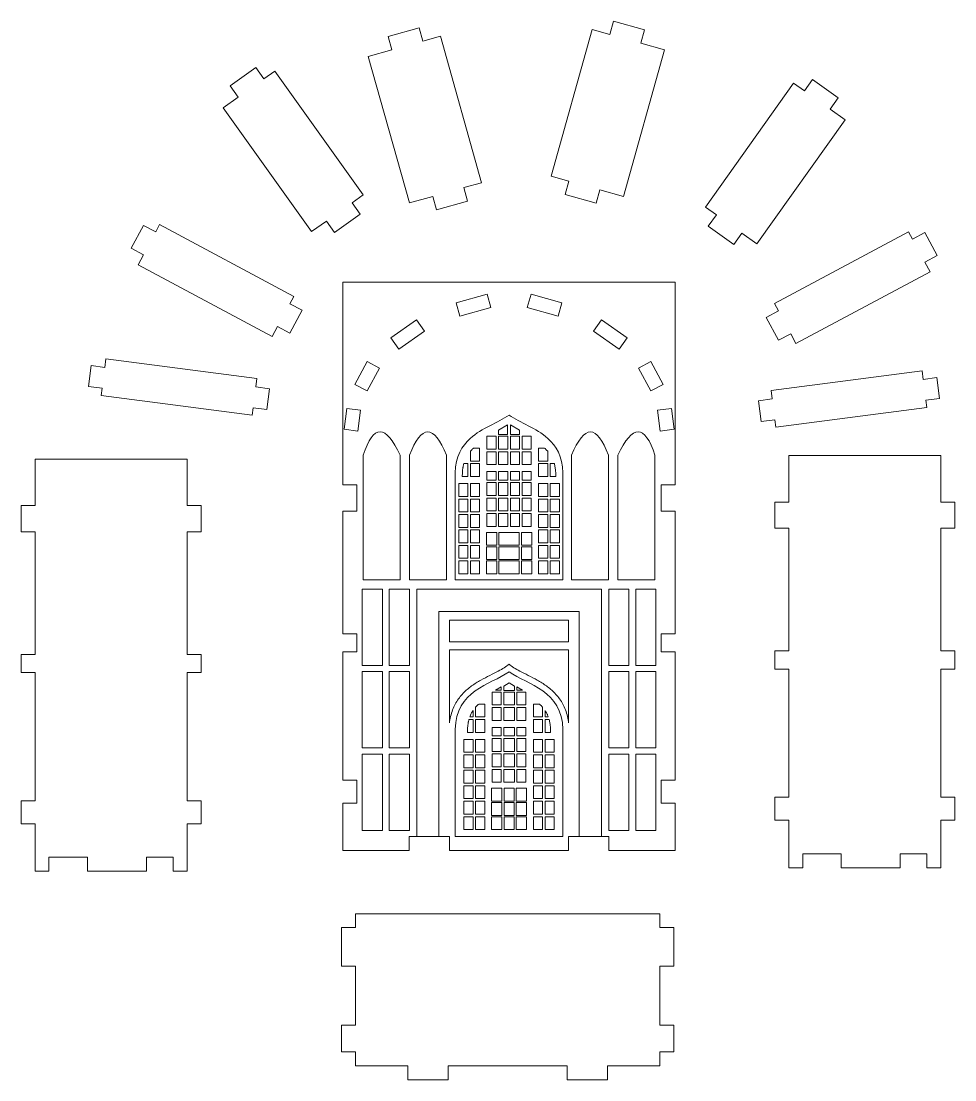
# Model space of a CAD drawing. Header units: millimetres. Extents: x -566 to 8079, y -1523 to 3979.
# Drawn here: x 2289.2 to 2490.5, y 1462.3 to 1690.6 of the extents above; entities that cross this region are included whole.
import ezdxf
from ezdxf.lldxf.tags import DXFTag

# ---------------------------------------------------------------- set-up
doc = ezdxf.new("R2010")
doc.units = ezdxf.units.MM
tags = doc.linetypes.add('CENTER', pattern=[10.16, 6.35, -1.27, 1.27, -1.27]).pattern_tags.tags
tags[10:11] = [DXFTag(74, 4), DXFTag(75, 0), DXFTag(340, '0'), DXFTag(46, 1.0), DXFTag(50, 0.0), DXFTag(44, 0.0), DXFTag(45, 0.0)]
tags[8:9] = [DXFTag(74, 4), DXFTag(75, 0), DXFTag(340, '0'), DXFTag(46, 1.0), DXFTag(50, 0.0), DXFTag(44, 0.0), DXFTag(45, 0.0)]
tags[6:7] = [DXFTag(74, 4), DXFTag(75, 0), DXFTag(340, '0'), DXFTag(46, 1.0), DXFTag(50, 0.0), DXFTag(44, 0.0), DXFTag(45, 0.0)]
tags[4:5] = [DXFTag(74, 4), DXFTag(75, 0), DXFTag(340, '0'), DXFTag(46, 1.0), DXFTag(50, 0.0), DXFTag(44, 0.0), DXFTag(45, 0.0)]

# ---------------------------------------------------------------- blocks, each defined once
blk = doc.blocks.new('DWG5')
at = {"color": 7, "linetype": 'Continuous', "lineweight": 15}
for p, q in [((846.45, 392.16), (847.26, 395.05)), ((847.26, 395.05), (853.93, 393.18)), ((798.62, 391.76), (805.3, 393.63)), ((806.11, 390.74), (805.3, 393.63)), ((833.77, 361.64), (842.62, 393.23)), ((846.45, 392.16), (842.62, 393.23)), ((853.12, 390.29), (853.93, 393.18)), ((799.43, 388.87), (798.62, 391.76)), ((809.94, 391.81), (806.11, 390.74)), ((818.79, 360.22), (809.94, 391.81)), ((858.2, 388.87), (853.12, 390.29)), ((799.43, 388.87), (794.36, 387.45)), ((849.35, 357.28), (858.2, 388.87)), ((803.21, 355.86), (794.36, 387.45)), ((764.58, 381.13), (770.09, 385.05)), ((771.83, 382.61), (770.09, 385.05)), ((774.2, 384.29), (771.83, 382.61)), ((793.22, 357.57), (774.2, 384.29)), ((867.03, 354.97), (886.05, 381.7)), ((888.42, 380.01), (886.05, 381.7)), ((888.42, 380.01), (890.16, 382.45)), ((890.16, 382.45), (895.67, 378.53)), ((766.31, 378.69), (764.58, 381.13)), ((766.31, 378.69), (763.1, 376.39)), ((893.93, 376.09), (895.67, 378.53)), ((782.11, 349.67), (763.1, 376.39)), ((897.15, 373.8), (893.93, 376.09)), ((878.13, 347.07), (897.15, 373.8)), ((837.6, 360.57), (833.77, 361.64)), ((818.79, 360.22), (814.95, 359.15)), ((814.95, 359.15), (815.76, 356.26)), ((837.6, 360.57), (836.79, 357.68)), ((844.27, 358.7), (843.46, 355.81)), ((849.35, 357.28), (844.27, 358.7)), ((793.22, 357.57), (790.85, 355.88)), ((808.28, 357.28), (803.21, 355.86)), ((808.28, 357.28), (809.09, 354.39)), ((815.76, 356.26), (809.09, 354.39)), ((843.46, 355.81), (836.79, 357.68)), ((790.85, 355.88), (792.58, 353.43)), ((869.4, 353.28), (867.03, 354.97)), ((785.33, 351.96), (782.11, 349.67)), ((785.33, 351.96), (787.07, 349.51)), ((792.58, 353.43), (787.07, 349.51)), ((869.4, 353.28), (867.66, 350.84)), ((743.24, 346.08), (745.89, 351.02)), ((748.53, 349.61), (745.89, 351.02)), ((749.38, 351.19), (748.53, 349.61)), ((778.31, 335.72), (749.38, 351.19)), ((873.17, 346.91), (867.66, 350.84)), ((874.91, 349.36), (873.17, 346.91)), ((878.13, 347.07), (874.91, 349.36)), ((881.93, 334.19), (910.86, 349.66)), ((911.71, 348.07), (910.86, 349.66)), ((911.71, 348.07), (914.36, 349.49)), ((914.36, 349.49), (917, 344.54)), ((745.89, 344.66), (743.24, 346.08)), ((745.89, 344.66), (744.74, 342.52)), ((773.67, 327.05), (744.74, 342.52)), ((914.36, 343.12), (917, 344.54)), ((915.5, 340.99), (914.36, 343.12)), ((886.57, 325.52), (915.5, 340.99)), ((788.9, 338.77), (788.9, 295.06)), ((860.51, 338.77), (788.9, 338.77)), ((860.51, 295.06), (860.51, 338.77)), ((778.31, 335.72), (777.46, 334.14)), ((813.3, 334.31), (819.97, 336.18)), ((819.97, 336.18), (820.78, 333.29)), ((828.63, 333.29), (829.44, 336.18)), ((829.44, 336.18), (836.11, 334.31)), ((777.46, 334.14), (780.11, 332.72)), ((814.11, 331.42), (813.3, 334.31)), ((820.78, 333.29), (814.11, 331.42)), ((835.3, 331.42), (828.63, 333.29)), ((836.11, 334.31), (835.3, 331.42)), ((882.78, 332.6), (881.93, 334.19)), ((780.11, 332.72), (777.46, 327.78)), ((882.78, 332.6), (880.14, 331.19)), ((882.78, 326.24), (880.14, 331.19)), ((774.82, 329.19), (773.67, 327.05)), ((774.82, 329.19), (777.46, 327.78)), ((799.24, 326.76), (804.75, 330.68)), ((804.75, 330.68), (806.49, 328.24)), ((842.92, 328.24), (844.66, 330.68)), ((844.66, 330.68), (850.17, 326.76)), ((800.98, 324.31), (799.24, 326.76)), ((806.49, 328.24), (800.98, 324.31)), ((848.43, 324.31), (842.92, 328.24)), ((850.17, 326.76), (848.43, 324.31)), ((885.43, 327.66), (882.78, 326.24)), ((886.57, 325.52), (885.43, 327.66)), ((737.81, 322.26), (737.57, 320.41)), ((770.34, 318.02), (737.81, 322.26)), ((734.01, 316.31), (734.6, 320.8)), ((737.57, 320.41), (734.6, 320.8)), ((791.48, 316.74), (794.13, 321.69)), ((794.13, 321.69), (796.77, 320.27)), ((796.77, 320.27), (794.13, 315.33)), ((852.64, 320.27), (855.28, 321.69)), ((855.28, 315.33), (852.64, 320.27)), ((855.28, 321.69), (857.93, 316.74)), ((881.21, 315.43), (913.74, 319.67)), ((913.98, 317.82), (913.74, 319.67)), ((770.34, 318.02), (770.1, 316.18)), ((913.98, 317.82), (916.95, 318.21)), ((916.95, 318.21), (917.54, 313.72)), ((736.99, 315.92), (734.01, 316.31)), ((736.99, 315.92), (736.78, 314.36)), ((770.1, 316.18), (773.08, 315.79)), ((773.08, 315.79), (772.49, 311.3)), ((794.13, 315.33), (791.48, 316.74)), ((857.93, 316.74), (855.28, 315.33)), ((881.45, 313.59), (881.21, 315.43)), ((769.31, 310.12), (736.78, 314.36)), ((881.45, 313.59), (878.47, 313.2)), ((879.06, 308.71), (878.47, 313.2)), ((914.56, 313.33), (917.54, 313.72)), ((914.76, 311.77), (914.56, 313.33)), ((769.52, 311.69), (769.31, 310.12)), ((769.52, 311.69), (772.49, 311.3)), ((789.13, 307.05), (789.72, 311.54)), ((789.72, 311.54), (792.69, 311.15)), ((792.69, 311.15), (792.11, 306.66)), ((856.72, 311.15), (859.7, 311.54)), ((857.31, 306.66), (856.72, 311.15)), ((859.7, 311.54), (860.28, 307.05)), ((882.23, 307.53), (914.76, 311.77)), ((882.03, 309.1), (879.06, 308.71)), ((882.23, 307.53), (882.03, 309.1)), ((792.11, 306.66), (789.13, 307.05)), ((824.4, 307.99), (822.44, 306.86)), ((822.44, 306.86), (822.44, 305.93)), ((822.44, 305.93), (824.4, 305.93)), ((824.4, 305.93), (824.4, 307.99)), ((825.01, 307.99), (825.01, 305.93)), ((826.97, 306.86), (825.01, 307.99)), ((825.01, 305.93), (826.97, 305.93)), ((826.97, 305.93), (826.97, 306.86)), ((860.28, 307.05), (857.31, 306.66)), ((819.94, 305.57), (819.94, 302.78)), ((821.9, 305.57), (819.94, 305.57)), ((821.9, 302.78), (821.9, 305.57)), ((822.44, 305.57), (822.44, 302.78)), ((824.41, 305.57), (822.44, 305.57)), ((824.41, 302.78), (824.41, 305.57)), ((826.97, 305.57), (825.01, 305.57)), ((825.01, 305.57), (825.01, 302.78)), ((826.97, 302.78), (826.97, 305.57)), ((829.48, 305.57), (827.51, 305.57)), ((827.51, 305.57), (827.51, 302.78)), ((829.48, 302.78), (829.48, 305.57)), ((793.25, 301.46), (793.25, 274.6)), ((801.24, 274.6), (801.24, 301.46)), ((803.25, 301.46), (803.25, 274.6)), ((811.24, 274.6), (811.24, 301.46)), ((816.36, 302.31), (816.36, 300.2)), ((818.33, 302.99), (817.05, 302.99)), ((818.33, 300.2), (818.33, 302.99)), ((819.94, 302.78), (821.9, 302.78)), ((819.94, 302.23), (819.94, 299.45)), ((821.9, 302.23), (819.94, 302.23)), ((821.9, 299.45), (821.9, 302.23)), ((822.44, 302.78), (824.41, 302.78)), ((822.44, 302.23), (822.44, 299.45)), ((824.41, 302.23), (822.44, 302.23)), ((824.41, 299.45), (824.41, 302.23)), ((825.01, 302.78), (826.97, 302.78)), ((825.01, 302.23), (825.01, 299.45)), ((826.97, 302.23), (825.01, 302.23)), ((826.97, 299.45), (826.97, 302.23)), ((827.51, 302.78), (829.48, 302.78)), ((827.51, 302.23), (827.51, 299.45)), ((829.48, 302.23), (827.51, 302.23)), ((829.48, 299.45), (829.48, 302.23)), ((831.08, 302.99), (831.08, 300.2)), ((832.37, 302.99), (831.08, 302.99)), ((833.05, 300.2), (833.05, 302.31)), ((838.17, 301.46), (838.17, 274.6)), ((846.16, 274.6), (846.16, 301.46)), ((848.17, 301.46), (848.17, 274.6)), ((856.16, 274.6), (856.16, 301.46)), ((885.01, 291.35), (885.01, 301.39)), ((885.01, 301.39), (917.81, 301.39)), ((917.81, 301.39), (917.81, 291.35)), ((755.32, 300.63), (722.52, 300.63)), ((722.52, 300.63), (722.52, 290.6)), ((755.32, 290.6), (755.32, 300.63)), ((815.82, 299.65), (814.94, 299.65)), ((815.82, 296.87), (815.82, 299.65)), ((816.36, 300.2), (818.33, 300.2)), ((818.33, 299.65), (816.36, 299.65)), ((816.36, 299.65), (816.36, 296.87)), ((818.33, 296.87), (818.33, 299.65)), ((819.94, 299.45), (821.9, 299.45)), ((822.44, 299.45), (824.41, 299.45)), ((825.01, 299.45), (826.97, 299.45)), ((827.51, 299.45), (829.48, 299.45)), ((831.08, 300.2), (833.05, 300.2)), ((833.05, 299.65), (831.08, 299.65)), ((831.08, 299.65), (831.08, 296.87)), ((833.05, 296.87), (833.05, 299.65)), ((833.59, 299.65), (833.59, 296.87)), ((834.47, 299.65), (833.59, 299.65)), ((813.09, 297.67), (813.09, 274.6)), ((814.63, 296.87), (815.82, 296.87)), ((816.36, 296.87), (818.33, 296.87)), ((821.9, 297.94), (819.94, 297.94)), ((819.94, 297.94), (819.94, 296.12)), ((821.9, 296.12), (821.9, 297.94)), ((822.44, 297.94), (822.44, 296.12)), ((824.41, 297.94), (822.44, 297.94)), ((824.41, 296.12), (824.41, 297.94)), ((825.01, 297.94), (825.01, 296.12)), ((826.97, 297.94), (825.01, 297.94)), ((826.97, 296.12), (826.97, 297.94)), ((827.51, 297.94), (827.51, 296.12)), ((829.48, 297.94), (827.51, 297.94)), ((829.48, 296.12), (829.48, 297.94)), ((831.08, 296.87), (833.05, 296.87)), ((833.59, 296.87), (834.78, 296.87)), ((836.32, 274.6), (836.32, 297.67)), ((788.9, 295.06), (791.9, 295.06)), ((791.9, 295.06), (791.9, 289.42)), ((815.82, 295.36), (813.86, 295.36)), ((813.86, 295.36), (813.86, 292.58)), ((815.82, 292.58), (815.82, 295.36)), ((818.33, 295.36), (816.36, 295.36)), ((816.36, 295.36), (816.36, 292.58)), ((818.33, 292.58), (818.33, 295.36)), ((819.94, 296.12), (821.9, 296.12)), ((819.94, 295.57), (819.94, 292.78)), ((821.9, 295.57), (819.94, 295.57)), ((821.9, 292.78), (821.9, 295.57)), ((822.44, 296.12), (824.41, 296.12)), ((822.44, 295.57), (822.44, 292.78)), ((824.41, 295.57), (822.44, 295.57)), ((824.41, 292.78), (824.41, 295.57)), ((825.01, 296.12), (826.97, 296.12)), ((825.01, 295.57), (825.01, 292.78)), ((826.97, 295.57), (825.01, 295.57)), ((826.97, 292.78), (826.97, 295.57)), ((827.51, 296.12), (829.48, 296.12)), ((827.51, 295.57), (827.51, 292.78)), ((829.48, 295.57), (827.51, 295.57)), ((829.48, 292.78), (829.48, 295.57)), ((833.05, 295.36), (831.08, 295.36)), ((831.08, 295.36), (831.08, 292.58)), ((833.05, 292.58), (833.05, 295.36)), ((833.59, 295.36), (833.59, 292.58)), ((835.55, 295.36), (833.59, 295.36)), ((835.55, 292.58), (835.55, 295.36)), ((857.51, 295.06), (860.51, 295.06)), ((857.51, 289.42), (857.51, 295.06)), ((813.86, 292.58), (815.82, 292.58)), ((816.36, 292.58), (818.33, 292.58)), ((819.94, 292.78), (821.9, 292.78)), ((819.94, 292.23), (819.94, 289.45)), ((821.9, 292.23), (819.94, 292.23)), ((821.9, 289.45), (821.9, 292.23)), ((822.44, 292.78), (824.41, 292.78)), ((822.44, 292.23), (822.44, 289.45)), ((824.41, 292.23), (822.44, 292.23)), ((824.41, 289.45), (824.41, 292.23)), ((825.01, 292.78), (826.97, 292.78)), ((826.97, 292.23), (825.01, 292.23)), ((825.01, 292.23), (825.01, 289.45)), ((826.97, 289.45), (826.97, 292.23)), ((827.51, 292.78), (829.48, 292.78)), ((827.51, 292.23), (827.51, 289.45)), ((829.48, 292.23), (827.51, 292.23)), ((829.48, 289.45), (829.48, 292.23)), ((831.08, 292.58), (833.05, 292.58)), ((833.59, 292.58), (835.55, 292.58)), ((719.52, 284.96), (719.52, 290.6)), ((722.52, 290.6), (719.52, 290.6)), ((755.32, 290.6), (758.32, 290.6)), ((758.32, 290.6), (758.32, 284.96)), ((815.82, 292.03), (813.86, 292.03)), ((813.86, 292.03), (813.86, 289.25)), ((815.82, 289.25), (815.82, 292.03)), ((818.33, 292.03), (816.36, 292.03)), ((816.36, 292.03), (816.36, 289.25)), ((818.33, 289.25), (818.33, 292.03)), ((831.08, 292.03), (831.08, 289.25)), ((833.05, 292.03), (831.08, 292.03)), ((833.05, 289.25), (833.05, 292.03)), ((835.55, 292.03), (833.59, 292.03)), ((833.59, 292.03), (833.59, 289.25)), ((835.55, 289.25), (835.55, 292.03)), ((882.01, 285.71), (882.01, 291.35)), ((885.01, 291.35), (882.01, 291.35)), ((917.81, 291.35), (920.81, 291.35)), ((920.81, 291.35), (920.81, 285.71)), ((788.9, 289.42), (788.9, 262.98)), ((791.9, 289.42), (788.9, 289.42)), ((813.86, 289.25), (815.82, 289.25)), ((815.82, 288.7), (813.86, 288.7)), ((813.86, 288.7), (813.86, 285.91)), ((815.82, 285.91), (815.82, 288.7)), ((816.36, 289.25), (818.33, 289.25)), ((816.36, 288.7), (816.36, 285.91)), ((818.33, 288.7), (816.36, 288.7)), ((818.33, 285.91), (818.33, 288.7)), ((819.94, 289.45), (821.9, 289.45)), ((821.9, 288.9), (819.94, 288.9)), ((819.94, 288.9), (819.94, 286.12)), ((821.9, 286.12), (821.9, 288.9)), ((822.44, 289.45), (824.41, 289.45)), ((822.44, 288.9), (822.44, 286.12)), ((824.41, 288.9), (822.44, 288.9)), ((824.41, 286.12), (824.41, 288.9)), ((825.01, 289.45), (826.97, 289.45)), ((825.01, 288.9), (825.01, 286.12)), ((826.97, 288.9), (825.01, 288.9)), ((826.97, 286.12), (826.97, 288.9)), ((827.51, 289.45), (829.48, 289.45)), ((827.51, 288.9), (827.51, 286.12)), ((829.48, 288.9), (827.51, 288.9)), ((829.48, 286.12), (829.48, 288.9)), ((831.08, 289.25), (833.05, 289.25)), ((833.05, 288.7), (831.08, 288.7)), ((831.08, 288.7), (831.08, 285.91)), ((833.05, 285.91), (833.05, 288.7)), ((833.59, 289.25), (835.55, 289.25)), ((833.59, 288.7), (833.59, 285.91)), ((835.55, 288.7), (833.59, 288.7)), ((835.55, 285.91), (835.55, 288.7)), ((860.51, 289.42), (857.51, 289.42)), ((860.51, 262.98), (860.51, 289.42)), ((813.86, 285.91), (815.82, 285.91)), ((815.82, 285.36), (813.86, 285.36)), ((813.86, 285.36), (813.86, 282.58)), ((815.82, 282.58), (815.82, 285.36)), ((816.36, 285.91), (818.33, 285.91)), ((816.36, 285.36), (816.36, 282.58)), ((818.33, 285.36), (816.36, 285.36)), ((818.33, 282.58), (818.33, 285.36)), ((819.94, 286.12), (821.9, 286.12)), ((822.44, 286.12), (824.41, 286.12)), ((825.01, 286.12), (826.97, 286.12)), ((827.51, 286.12), (829.48, 286.12)), ((831.08, 285.91), (833.05, 285.91)), ((831.08, 285.36), (831.08, 282.58)), ((833.05, 285.36), (831.08, 285.36)), ((833.05, 282.58), (833.05, 285.36)), ((833.59, 285.91), (835.55, 285.91)), ((833.59, 285.36), (833.59, 282.58)), ((835.55, 285.36), (833.59, 285.36)), ((835.55, 282.58), (835.55, 285.36)), ((885.01, 285.71), (882.01, 285.71)), ((885.01, 259.27), (885.01, 285.71)), ((917.81, 285.71), (917.81, 259.27)), ((917.81, 285.71), (920.81, 285.71)), ((722.52, 284.96), (719.52, 284.96)), ((722.52, 284.96), (722.52, 258.52)), ((755.32, 284.96), (758.32, 284.96)), ((755.32, 258.52), (755.32, 284.96)), ((822.04, 284.84), (819.81, 284.84)), ((819.81, 284.84), (819.81, 282.06)), ((822.04, 282.06), (822.04, 284.84)), ((822.5, 284.84), (822.5, 282.06)), ((826.91, 284.84), (822.5, 284.84)), ((826.91, 282.06), (826.91, 284.84)), ((829.6, 284.84), (827.38, 284.84)), ((827.38, 284.84), (827.38, 282.06)), ((829.6, 282.06), (829.6, 284.84)), ((813.86, 282.58), (815.82, 282.58)), ((813.86, 282.03), (813.86, 279.25)), ((815.82, 282.03), (813.86, 282.03)), ((815.82, 279.25), (815.82, 282.03)), ((816.36, 282.58), (818.33, 282.58)), ((818.33, 282.03), (816.36, 282.03)), ((816.36, 282.03), (816.36, 279.25)), ((818.33, 279.25), (818.33, 282.03)), ((819.81, 282.06), (822.04, 282.06)), ((819.81, 281.75), (819.81, 278.96)), ((822.04, 281.75), (819.81, 281.75)), ((822.04, 278.96), (822.04, 281.75)), ((822.5, 282.06), (826.91, 282.06)), ((822.5, 281.75), (822.5, 278.96)), ((826.91, 281.75), (822.5, 281.75)), ((826.91, 278.96), (826.91, 281.75)), ((827.38, 282.06), (829.6, 282.06)), ((829.6, 281.75), (827.38, 281.75)), ((827.38, 281.75), (827.38, 278.96)), ((829.6, 278.96), (829.6, 281.75)), ((831.08, 282.58), (833.05, 282.58)), ((833.05, 282.03), (831.08, 282.03)), ((831.08, 282.03), (831.08, 279.25)), ((833.05, 279.25), (833.05, 282.03)), ((833.59, 282.58), (835.55, 282.58)), ((833.59, 282.03), (833.59, 279.25)), ((835.55, 282.03), (833.59, 282.03)), ((835.55, 279.25), (835.55, 282.03)), ((813.86, 279.25), (815.82, 279.25)), ((813.86, 278.7), (813.86, 275.91)), ((815.82, 278.7), (813.86, 278.7)), ((815.82, 275.91), (815.82, 278.7)), ((816.36, 279.25), (818.33, 279.25)), ((816.36, 278.7), (816.36, 275.91)), ((818.33, 278.7), (816.36, 278.7)), ((818.33, 275.91), (818.33, 278.7)), ((819.81, 278.96), (822.04, 278.96)), ((819.81, 278.7), (819.81, 275.91)), ((822.04, 278.7), (819.81, 278.7)), ((822.04, 275.91), (822.04, 278.7)), ((822.5, 278.96), (826.91, 278.96)), ((822.5, 278.7), (822.5, 275.91)), ((826.91, 278.7), (822.5, 278.7)), ((826.91, 275.91), (826.91, 278.7)), ((827.38, 278.96), (829.6, 278.96)), ((829.6, 278.7), (827.38, 278.7)), ((827.38, 278.7), (827.38, 275.91)), ((829.6, 275.91), (829.6, 278.7)), ((831.08, 279.25), (833.05, 279.25)), ((831.08, 278.7), (831.08, 275.91)), ((833.05, 278.7), (831.08, 278.7)), ((833.05, 275.91), (833.05, 278.7)), ((833.59, 279.25), (835.55, 279.25)), ((835.55, 278.7), (833.59, 278.7)), ((833.59, 278.7), (833.59, 275.91)), ((835.55, 275.91), (835.55, 278.7)), ((793.25, 274.6), (801.24, 274.6)), ((803.25, 274.6), (811.24, 274.6)), ((813.09, 274.6), (836.32, 274.6)), ((813.86, 275.91), (815.82, 275.91)), ((816.36, 275.91), (818.33, 275.91)), ((819.81, 275.91), (822.04, 275.91)), ((822.5, 275.91), (826.91, 275.91)), ((827.38, 275.91), (829.6, 275.91)), ((831.08, 275.91), (833.05, 275.91)), ((833.59, 275.91), (835.55, 275.91)), ((838.17, 274.6), (846.16, 274.6)), ((848.17, 274.6), (856.16, 274.6)), ((797.4, 272.61), (793.05, 272.61)), ((793.05, 272.61), (793.05, 256.17)), ((797.4, 256.17), (797.4, 272.61)), ((803.23, 272.61), (798.88, 272.61)), ((798.88, 272.61), (798.88, 256.17)), ((803.23, 256.17), (803.23, 272.61)), ((844.62, 272.56), (804.79, 272.56)), ((804.79, 272.56), (804.79, 219.27)), ((844.62, 219.27), (844.62, 272.56)), ((846.19, 272.61), (846.19, 256.17)), ((850.53, 272.61), (846.19, 272.61)), ((850.53, 256.17), (850.53, 272.61)), ((852.01, 272.61), (852.01, 256.17)), ((856.36, 272.61), (852.01, 272.61)), ((856.36, 256.17), (856.36, 272.61)), ((809.59, 219.27), (809.59, 267.76)), ((809.59, 267.76), (839.82, 267.76)), ((839.82, 267.76), (839.82, 219.27)), ((837.55, 265.89), (811.86, 265.89)), ((811.86, 265.89), (811.86, 261.26)), ((837.55, 261.26), (837.55, 265.89)), ((788.9, 262.98), (791.9, 262.98)), ((791.9, 262.98), (791.9, 259.09)), ((857.51, 262.98), (860.51, 262.98)), ((857.51, 259.09), (857.51, 262.98)), ((811.86, 261.26), (837.55, 261.26)), ((719.52, 254.63), (719.52, 258.52)), ((722.52, 258.52), (719.52, 258.52)), ((755.32, 258.52), (758.32, 258.52)), ((758.32, 258.52), (758.32, 254.63)), ((788.9, 259.09), (788.9, 231.44)), ((791.9, 259.09), (788.9, 259.09)), ((837.55, 259.5), (811.86, 259.5)), ((811.86, 259.5), (811.86, 243.77)), ((837.55, 243.77), (837.55, 259.5)), ((860.51, 259.09), (857.51, 259.09)), ((860.51, 231.44), (860.51, 259.09)), ((882.01, 255.38), (882.01, 259.27)), ((885.01, 259.27), (882.01, 259.27)), ((917.81, 259.27), (920.81, 259.27)), ((920.81, 259.27), (920.81, 255.38)), ((793.05, 256.17), (797.4, 256.17)), ((798.88, 256.17), (803.23, 256.17)), ((846.19, 256.17), (850.53, 256.17)), ((852.01, 256.17), (856.36, 256.17)), ((722.52, 254.63), (719.52, 254.63)), ((722.52, 254.63), (722.52, 226.98)), ((755.32, 254.63), (758.32, 254.63)), ((755.32, 226.98), (755.32, 254.63)), ((797.4, 254.81), (793.05, 254.81)), ((793.05, 254.81), (793.05, 238.37)), ((797.4, 238.37), (797.4, 254.81)), ((803.23, 254.81), (798.88, 254.81)), ((798.88, 254.81), (798.88, 238.37)), ((803.23, 238.37), (803.23, 254.81)), ((846.19, 254.81), (846.19, 238.37)), ((850.53, 254.81), (846.19, 254.81)), ((850.53, 238.37), (850.53, 254.81)), ((852.01, 254.81), (852.01, 238.37)), ((856.36, 254.81), (852.01, 254.81)), ((856.36, 238.37), (856.36, 254.81)), ((885.01, 255.38), (882.01, 255.38)), ((885.01, 227.73), (885.01, 255.38)), ((917.81, 255.38), (917.81, 227.73)), ((917.81, 255.38), (920.81, 255.38)), ((823.02, 251.54), (821.81, 250.84)), ((823.02, 250.84), (823.02, 251.54)), ((824.71, 252.37), (823.56, 251.71)), ((823.56, 251.71), (823.56, 250.77)), ((825.85, 251.71), (824.71, 252.37)), ((825.85, 250.77), (825.85, 251.71)), ((827.6, 250.84), (826.39, 251.54)), ((826.39, 251.54), (826.39, 250.84)), ((823.02, 250.41), (821.06, 250.41)), ((821.06, 250.41), (821.06, 247.63)), ((821.81, 250.84), (823.02, 250.84)), ((823.02, 247.63), (823.02, 250.41)), ((823.56, 250.77), (825.85, 250.77)), ((823.56, 250.41), (823.56, 247.63)), ((825.85, 250.41), (823.56, 250.41)), ((825.85, 247.63), (825.85, 250.41)), ((826.39, 250.84), (827.6, 250.84)), ((826.39, 250.41), (826.39, 247.63)), ((828.36, 250.41), (826.39, 250.41)), ((828.36, 247.63), (828.36, 250.41)), ((817.49, 247.15), (817.49, 245.05)), ((819.45, 247.83), (818.17, 247.83)), ((819.45, 245.05), (819.45, 247.83)), ((821.06, 247.63), (823.02, 247.63)), ((823.02, 247.08), (821.06, 247.08)), ((821.06, 247.08), (821.06, 244.29)), ((823.02, 244.29), (823.02, 247.08)), ((823.56, 247.63), (825.85, 247.63)), ((825.85, 247.08), (823.56, 247.08)), ((823.56, 247.08), (823.56, 244.29)), ((825.85, 244.29), (825.85, 247.08)), ((826.39, 247.63), (828.36, 247.63)), ((828.36, 247.08), (826.39, 247.08)), ((826.39, 247.08), (826.39, 244.29)), ((828.36, 244.29), (828.36, 247.08)), ((829.96, 247.83), (829.96, 245.05)), ((831.25, 247.83), (829.96, 247.83)), ((831.93, 245.05), (831.93, 247.15)), ((816.94, 244.5), (816.07, 244.5)), ((816.24, 245.05), (816.94, 245.05)), ((816.94, 245.05), (816.94, 246.45)), ((816.94, 241.72), (816.94, 244.5)), ((817.49, 245.05), (819.45, 245.05)), ((817.49, 244.5), (817.49, 241.72)), ((819.45, 244.5), (817.49, 244.5)), ((819.45, 241.72), (819.45, 244.5)), ((821.06, 244.29), (823.02, 244.29)), ((823.56, 244.29), (825.85, 244.29)), ((826.39, 244.29), (828.36, 244.29)), ((829.96, 245.05), (831.93, 245.05)), ((829.96, 244.5), (829.96, 241.72)), ((831.93, 244.5), (829.96, 244.5)), ((831.93, 241.72), (831.93, 244.5)), ((832.47, 246.45), (832.47, 245.05)), ((832.47, 245.05), (833.17, 245.05)), ((832.47, 244.5), (832.47, 241.72)), ((833.35, 244.5), (832.47, 244.5)), ((813.09, 242.33), (813.09, 219.27)), ((821.06, 242.78), (821.06, 240.96)), ((823.02, 242.78), (821.06, 242.78)), ((823.02, 240.96), (823.02, 242.78)), ((823.56, 242.78), (823.56, 240.96)), ((825.85, 242.78), (823.56, 242.78)), ((825.85, 240.96), (825.85, 242.78)), ((828.36, 242.78), (826.39, 242.78)), ((826.39, 242.78), (826.39, 240.96)), ((828.36, 240.96), (828.36, 242.78)), ((836.32, 219.27), (836.32, 242.33)), ((816.94, 240.21), (814.98, 240.21)), ((814.98, 240.21), (814.98, 237.43)), ((815.75, 241.72), (816.94, 241.72)), ((816.94, 237.43), (816.94, 240.21)), ((817.49, 241.72), (819.45, 241.72)), ((819.45, 240.21), (817.49, 240.21)), ((817.49, 240.21), (817.49, 237.43)), ((819.45, 237.43), (819.45, 240.21)), ((821.06, 240.96), (823.02, 240.96)), ((821.06, 240.41), (821.06, 237.63)), ((823.02, 240.41), (821.06, 240.41)), ((823.02, 237.63), (823.02, 240.41)), ((823.56, 240.96), (825.85, 240.96)), ((823.56, 240.41), (823.56, 237.63)), ((825.85, 240.41), (823.56, 240.41)), ((825.85, 237.63), (825.85, 240.41)), ((826.39, 240.96), (828.36, 240.96)), ((828.36, 240.41), (826.39, 240.41)), ((826.39, 240.41), (826.39, 237.63)), ((828.36, 237.63), (828.36, 240.41)), ((829.96, 241.72), (831.93, 241.72)), ((829.96, 240.21), (829.96, 237.43)), ((831.93, 240.21), (829.96, 240.21)), ((831.93, 237.43), (831.93, 240.21)), ((832.47, 241.72), (833.66, 241.72)), ((832.47, 240.21), (832.47, 237.43)), ((834.43, 240.21), (832.47, 240.21)), ((834.43, 237.43), (834.43, 240.21)), ((793.05, 238.37), (797.4, 238.37)), ((798.88, 238.37), (803.23, 238.37)), ((814.98, 237.43), (816.94, 237.43)), ((817.49, 237.43), (819.45, 237.43)), ((821.06, 237.63), (823.02, 237.63)), ((823.56, 237.63), (825.85, 237.63)), ((826.39, 237.63), (828.36, 237.63)), ((829.96, 237.43), (831.93, 237.43)), ((832.47, 237.43), (834.43, 237.43)), ((846.19, 238.37), (850.53, 238.37)), ((852.01, 238.37), (856.36, 238.37)), ((797.4, 237.01), (793.05, 237.01)), ((793.05, 237.01), (793.05, 220.57)), ((797.4, 220.57), (797.4, 237.01)), ((803.23, 237.01), (798.88, 237.01)), ((798.88, 237.01), (798.88, 220.57)), ((803.23, 220.57), (803.23, 237.01)), ((814.98, 236.87), (814.98, 234.09)), ((816.94, 236.87), (814.98, 236.87)), ((816.94, 234.09), (816.94, 236.87)), ((819.45, 236.87), (817.49, 236.87)), ((817.49, 236.87), (817.49, 234.09)), ((819.45, 234.09), (819.45, 236.87)), ((821.06, 237.08), (821.06, 234.29)), ((823.02, 237.08), (821.06, 237.08)), ((823.02, 234.29), (823.02, 237.08)), ((823.56, 237.08), (823.56, 234.29)), ((825.85, 237.08), (823.56, 237.08)), ((825.85, 234.29), (825.85, 237.08)), ((828.36, 237.08), (826.39, 237.08)), ((826.39, 237.08), (826.39, 234.29)), ((828.36, 234.29), (828.36, 237.08)), ((829.96, 236.87), (829.96, 234.09)), ((831.93, 236.87), (829.96, 236.87)), ((831.93, 234.09), (831.93, 236.87)), ((834.43, 236.87), (832.47, 236.87)), ((832.47, 236.87), (832.47, 234.09)), ((834.43, 234.09), (834.43, 236.87)), ((846.19, 237.01), (846.19, 220.57)), ((850.53, 237.01), (846.19, 237.01)), ((850.53, 220.57), (850.53, 237.01)), ((852.01, 237.01), (852.01, 220.57)), ((856.36, 237.01), (852.01, 237.01)), ((856.36, 220.57), (856.36, 237.01)), ((814.98, 234.09), (816.94, 234.09)), ((816.94, 233.54), (814.98, 233.54)), ((814.98, 233.54), (814.98, 230.76)), ((816.94, 230.76), (816.94, 233.54)), ((817.49, 234.09), (819.45, 234.09)), ((819.45, 233.54), (817.49, 233.54)), ((817.49, 233.54), (817.49, 230.76)), ((819.45, 230.76), (819.45, 233.54)), ((821.06, 234.29), (823.02, 234.29)), ((823.02, 233.74), (821.06, 233.74)), ((821.06, 233.74), (821.06, 230.96)), ((823.02, 230.96), (823.02, 233.74)), ((823.56, 234.29), (825.85, 234.29)), ((825.85, 233.74), (823.56, 233.74)), ((823.56, 233.74), (823.56, 230.96)), ((825.85, 230.96), (825.85, 233.74)), ((826.39, 234.29), (828.36, 234.29)), ((828.36, 233.74), (826.39, 233.74)), ((826.39, 233.74), (826.39, 230.96)), ((828.36, 230.96), (828.36, 233.74)), ((829.96, 234.09), (831.93, 234.09)), ((831.93, 233.54), (829.96, 233.54)), ((829.96, 233.54), (829.96, 230.76)), ((831.93, 230.76), (831.93, 233.54)), ((832.47, 234.09), (834.43, 234.09)), ((834.43, 233.54), (832.47, 233.54)), ((832.47, 233.54), (832.47, 230.76)), ((834.43, 230.76), (834.43, 233.54)), ((788.9, 231.44), (791.9, 231.44)), ((791.9, 231.44), (791.9, 226.48)), ((814.98, 230.76), (816.94, 230.76)), ((817.49, 230.76), (819.45, 230.76)), ((821.06, 230.96), (823.02, 230.96)), ((823.56, 230.96), (825.85, 230.96)), ((826.39, 230.96), (828.36, 230.96)), ((829.96, 230.76), (831.93, 230.76)), ((832.47, 230.76), (834.43, 230.76)), ((857.51, 231.44), (860.51, 231.44)), ((857.51, 226.48), (857.51, 231.44)), ((816.94, 230.21), (814.98, 230.21)), ((814.98, 230.21), (814.98, 227.43)), ((816.94, 227.43), (816.94, 230.21)), ((819.45, 230.21), (817.49, 230.21)), ((817.49, 230.21), (817.49, 227.43)), ((819.45, 227.43), (819.45, 230.21)), ((820.93, 229.69), (820.93, 226.91)), ((823.16, 229.69), (820.93, 229.69)), ((823.16, 226.91), (823.16, 229.69)), ((823.62, 229.69), (823.62, 226.91)), ((825.79, 229.69), (823.62, 229.69)), ((825.79, 226.91), (825.79, 229.69)), ((826.26, 229.69), (826.26, 226.91)), ((828.48, 229.69), (826.26, 229.69)), ((828.48, 226.91), (828.48, 229.69)), ((829.96, 230.21), (829.96, 227.43)), ((831.93, 230.21), (829.96, 230.21)), ((831.93, 227.43), (831.93, 230.21)), ((834.43, 230.21), (832.47, 230.21)), ((832.47, 230.21), (832.47, 227.43)), ((834.43, 227.43), (834.43, 230.21)), ((719.52, 222.01), (719.52, 226.98)), ((722.52, 226.98), (719.52, 226.98)), ((755.32, 226.98), (758.32, 226.98)), ((758.32, 226.98), (758.32, 222.01)), ((788.9, 226.48), (788.9, 216.27)), ((791.9, 226.48), (788.9, 226.48)), ((814.98, 227.43), (816.94, 227.43)), ((814.98, 226.87), (814.98, 224.09)), ((816.94, 226.87), (814.98, 226.87)), ((816.94, 224.09), (816.94, 226.87)), ((817.49, 227.43), (819.45, 227.43)), ((817.49, 226.87), (817.49, 224.09)), ((819.45, 226.87), (817.49, 226.87)), ((819.45, 224.09), (819.45, 226.87)), ((820.93, 226.91), (823.16, 226.91)), ((823.16, 226.59), (820.93, 226.59)), ((820.93, 226.59), (820.93, 223.81)), ((823.16, 223.81), (823.16, 226.59)), ((823.62, 226.91), (825.79, 226.91)), ((825.79, 226.59), (823.62, 226.59)), ((823.62, 226.59), (823.62, 223.81)), ((825.79, 223.81), (825.79, 226.59)), ((826.26, 226.91), (828.48, 226.91)), ((826.26, 226.59), (826.26, 223.81)), ((828.48, 226.59), (826.26, 226.59)), ((828.48, 223.81), (828.48, 226.59)), ((829.96, 227.43), (831.93, 227.43)), ((829.96, 226.87), (829.96, 224.09)), ((831.93, 226.87), (829.96, 226.87)), ((831.93, 224.09), (831.93, 226.87)), ((832.47, 227.43), (834.43, 227.43)), ((832.47, 226.87), (832.47, 224.09)), ((834.43, 226.87), (832.47, 226.87)), ((834.43, 224.09), (834.43, 226.87)), ((860.51, 226.48), (857.51, 226.48)), ((860.51, 216.27), (860.51, 226.48)), ((882.01, 222.77), (882.01, 227.73)), ((885.01, 227.73), (882.01, 227.73)), ((917.81, 227.73), (920.81, 227.73)), ((920.81, 227.73), (920.81, 222.77)), ((814.98, 224.09), (816.94, 224.09)), ((817.49, 224.09), (819.45, 224.09)), ((820.93, 223.81), (823.16, 223.81)), ((823.62, 223.81), (825.79, 223.81)), ((826.26, 223.81), (828.48, 223.81)), ((829.96, 224.09), (831.93, 224.09)), ((832.47, 224.09), (834.43, 224.09)), ((722.52, 222.01), (719.52, 222.01)), ((722.52, 222.01), (722.52, 211.8)), ((755.32, 222.01), (758.32, 222.01)), ((755.32, 211.8), (755.32, 222.01)), ((814.98, 223.54), (814.98, 220.76)), ((816.94, 223.54), (814.98, 223.54)), ((816.94, 220.76), (816.94, 223.54)), ((819.45, 223.54), (817.49, 223.54)), ((817.49, 223.54), (817.49, 220.76)), ((819.45, 220.76), (819.45, 223.54)), ((820.93, 223.54), (820.93, 220.76)), ((823.16, 223.54), (820.93, 223.54)), ((823.16, 220.76), (823.16, 223.54)), ((825.79, 223.54), (823.62, 223.54)), ((823.62, 223.54), (823.62, 220.76)), ((825.79, 220.76), (825.79, 223.54)), ((828.48, 223.54), (826.26, 223.54)), ((826.26, 223.54), (826.26, 220.76)), ((828.48, 220.76), (828.48, 223.54)), ((829.96, 223.54), (829.96, 220.76)), ((831.93, 223.54), (829.96, 223.54)), ((831.93, 220.76), (831.93, 223.54)), ((832.47, 223.54), (832.47, 220.76)), ((834.43, 223.54), (832.47, 223.54)), ((834.43, 220.76), (834.43, 223.54)), ((885.01, 222.77), (882.01, 222.77)), ((885.01, 212.55), (885.01, 222.77)), ((917.81, 222.77), (920.81, 222.77)), ((917.81, 222.77), (917.81, 212.55)), ((793.05, 220.57), (797.4, 220.57)), ((798.88, 220.57), (803.23, 220.57)), ((803.16, 219.27), (804.79, 219.27)), ((803.16, 216.27), (803.16, 219.27)), ((804.79, 219.27), (809.59, 219.27)), ((809.59, 219.27), (811.88, 219.27)), ((811.88, 219.27), (811.88, 216.27)), ((813.09, 219.27), (836.32, 219.27)), ((814.98, 220.76), (816.94, 220.76)), ((817.49, 220.76), (819.45, 220.76)), ((820.93, 220.76), (823.16, 220.76)), ((823.62, 220.76), (825.79, 220.76)), ((826.26, 220.76), (828.48, 220.76)), ((829.96, 220.76), (831.93, 220.76)), ((832.47, 220.76), (834.43, 220.76)), ((837.53, 219.27), (839.82, 219.27)), ((837.53, 216.27), (837.53, 219.27)), ((839.82, 219.27), (844.62, 219.27)), ((844.62, 219.27), (846.25, 219.27)), ((846.19, 220.57), (850.53, 220.57)), ((846.25, 219.27), (846.25, 216.27)), ((852.01, 220.57), (856.36, 220.57)), ((725.52, 214.8), (733.79, 214.8)), ((725.52, 214.8), (725.52, 211.8)), ((733.79, 211.8), (733.79, 214.8)), ((746.55, 214.8), (752.28, 214.8)), ((746.55, 214.8), (746.55, 211.8)), ((752.28, 211.8), (752.28, 214.8)), ((788.9, 216.27), (803.16, 216.27)), ((811.88, 216.27), (837.53, 216.27)), ((846.25, 216.27), (860.51, 216.27)), ((896.28, 215.55), (888.01, 215.55)), ((888.01, 212.55), (888.01, 215.55)), ((896.28, 215.55), (896.28, 212.55)), ((914.77, 215.55), (909.04, 215.55)), ((909.04, 212.55), (909.04, 215.55)), ((914.77, 215.55), (914.77, 212.55)), ((885.01, 212.55), (888.01, 212.55)), ((896.28, 212.55), (909.04, 212.55)), ((914.77, 212.55), (917.81, 212.55)), ((725.52, 211.8), (722.52, 211.8)), ((746.55, 211.8), (733.79, 211.8)), ((755.32, 211.8), (752.28, 211.8)), ((791.6, 199.62), (791.6, 202.62)), ((791.6, 202.62), (857.21, 202.62)), ((857.21, 202.62), (857.21, 199.62)), ((788.6, 191.35), (788.6, 199.62)), ((788.6, 199.62), (791.6, 199.62)), ((857.21, 199.62), (860.21, 199.62)), ((860.21, 199.62), (860.21, 191.35)), ((791.6, 191.35), (788.6, 191.35)), ((791.6, 178.59), (791.6, 191.35)), ((860.21, 191.35), (857.21, 191.35)), ((857.21, 191.35), (857.21, 178.59)), ((788.6, 172.86), (788.6, 178.59)), ((788.6, 178.59), (791.6, 178.59)), ((857.21, 178.59), (860.21, 178.59)), ((860.21, 178.59), (860.21, 172.86)), ((791.6, 172.86), (788.6, 172.86)), ((791.6, 169.82), (791.6, 172.86)), ((860.21, 172.86), (857.21, 172.86)), ((857.21, 172.86), (857.21, 169.82)), ((802.87, 169.82), (791.6, 169.82)), ((802.87, 169.82), (802.87, 166.82)), ((837.24, 169.82), (811.58, 169.82)), ((811.58, 169.82), (811.58, 166.82)), ((837.24, 169.82), (837.24, 166.82)), ((857.21, 169.82), (845.95, 169.82)), ((845.95, 169.82), (845.95, 166.82)), ((811.58, 166.82), (802.87, 166.82)), ((845.95, 166.82), (837.24, 166.82))]:
    blk.add_line(p, q, dxfattribs=at)
for points in [[(801.24, 301.46), (798.1, 308.19), (795.43, 308.19), (793.25, 301.46)], [(811.24, 301.46), (808.47, 308.17), (805.8, 308.17), (803.25, 301.46)], [(824.71, 310.09), (822.3, 308.46), (818.84, 307.37), (816.33, 305.1)], [(833.08, 305.1), (830.57, 307.37), (827.12, 308.46), (824.71, 310.09)], [(846.16, 301.46), (843.61, 308.17), (840.95, 308.17), (838.17, 301.46)], [(856.16, 301.46), (853.98, 308.19), (851.32, 308.19), (848.17, 301.46)], [(816.33, 305.1), (814.51, 303.46), (813.19, 301.2), (813.09, 297.67)], [(836.32, 297.67), (836.23, 301.2), (834.9, 303.46), (833.08, 305.1)], [(824.71, 254.75), (820.55, 251.95), (813.31, 250.75), (813.09, 242.33)], [(836.32, 242.33), (836.1, 250.75), (828.86, 251.95), (824.71, 254.75)]]:
    blk.add_open_spline(points, degree=3, dxfattribs=at)
for points, knots in [([(817.05, 302.99), (816.98, 302.93), (816.86, 302.82), (816.69, 302.65), (816.52, 302.48), (816.42, 302.36), (816.36, 302.31)], [0, 0, 0, 0, 0.255915, 0.505404, 0.752701, 1, 1, 1, 1]), ([(833.05, 302.31), (832.99, 302.36), (832.89, 302.48), (832.72, 302.65), (832.55, 302.82), (832.43, 302.93), (832.37, 302.99)], [0, 0, 0, 0, 0.245928, 0.494594, 0.742611, 1, 1, 1, 1]), ([(814.94, 299.65), (814.92, 299.57), (814.88, 299.41), (814.83, 299.17), (814.78, 298.92), (814.74, 298.66), (814.69, 298.32), (814.66, 297.9), (814.63, 297.39), (814.63, 297.05), (814.63, 296.87)], [0, 0, 0, 0, 0.08796, 0.177391, 0.268378, 0.361003, 0.455342, 0.630132, 0.811566, 1, 1, 1, 1]), ([(834.78, 296.87), (834.78, 296.98), (834.78, 297.19), (834.77, 297.5), (834.76, 297.81), (834.74, 298.11), (834.7, 298.45), (834.65, 298.83), (834.57, 299.25), (834.5, 299.52), (834.47, 299.65)], [0, 0, 0, 0, 0.113855, 0.225178, 0.334038, 0.440514, 0.544686, 0.700875, 0.852521, 1, 1, 1, 1]), ([(824.71, 256.42), (824.1, 255.91), (823.31, 255.42), (821.82, 254.63), (821.21, 254.33), (819.93, 253.68), (819.27, 253.35), (817.95, 252.6), (817.29, 252.19), (816, 251.27), (815.38, 250.74), (814.52, 249.84), (814.25, 249.53), (813.73, 248.84), (813.48, 248.48), (813.04, 247.71), (812.84, 247.31), (812.48, 246.45), (812.33, 245.99), (812.07, 245.04), (811.97, 244.54), (811.88, 243.93), (811.87, 243.85), (811.86, 243.77)], [-0.322966, -0.322966, -0.322966, -0.322966, -0.124224, -0.124224, 0.000776, 0.000776, 0.125776, 0.125776, 0.250776, 0.250776, 0.375776, 0.375776, 0.438276, 0.438276, 0.500776, 0.500776, 0.563276, 0.563276, 0.625776, 0.625776, 0.688276, 0.688276, 0.698077, 0.698077, 0.698077, 0.698077]), ([(837.55, 243.77), (837.54, 243.85), (837.53, 243.93), (837.45, 244.54), (837.34, 245.04), (837.09, 245.99), (836.93, 246.45), (836.57, 247.31), (836.37, 247.71), (835.93, 248.48), (835.68, 248.84), (835.17, 249.53), (834.89, 249.84), (834.03, 250.74), (833.41, 251.27), (832.13, 252.19), (831.46, 252.6), (830.14, 253.35), (829.48, 253.68), (828.2, 254.33), (827.59, 254.63), (826.11, 255.42), (825.31, 255.91), (824.71, 256.42)], [-0.322966, -0.322966, -0.322966, -0.322966, -0.313166, -0.313166, -0.250666, -0.250666, -0.188166, -0.188166, -0.125666, -0.125666, -0.063166, -0.063166, -0.000666, -0.000666, 0.124334, 0.124334, 0.249334, 0.249334, 0.374334, 0.374334, 0.499334, 0.499334, 0.698077, 0.698077, 0.698077, 0.698077]), ([(818.17, 247.83), (818.1, 247.78), (817.98, 247.67), (817.81, 247.5), (817.64, 247.33), (817.54, 247.21), (817.49, 247.15)], [0, 0, 0, 0, 0.255915, 0.505404, 0.752701, 1, 1, 1, 1]), ([(831.93, 247.15), (831.87, 247.21), (831.77, 247.33), (831.6, 247.5), (831.43, 247.67), (831.31, 247.77), (831.25, 247.83)], [0, 0, 0, 0, 0.2459275, 0.4945944, 0.742611, 1, 1, 1, 1]), ([(816.07, 244.5), (816.04, 244.42), (816, 244.26), (815.95, 244.01), (815.9, 243.76), (815.86, 243.5), (815.81, 243.17), (815.78, 242.75), (815.75, 242.24), (815.75, 241.89), (815.75, 241.72)], [0, 0, 0, 0, 0.08796, 0.177391, 0.268378, 0.361003, 0.455342, 0.630132, 0.811566, 1, 1, 1, 1]), ([(816.94, 246.45), (816.9, 246.38), (816.81, 246.23), (816.68, 246.01), (816.53, 245.75), (816.38, 245.43), (816.29, 245.18), (816.24, 245.05)], [0, 0, 0, 0, 0.161879, 0.323703, 0.485731, 0.740877, 1, 1, 1, 1]), ([(833.17, 245.05), (833.14, 245.13), (833.08, 245.3), (832.97, 245.55), (832.84, 245.82), (832.67, 246.13), (832.54, 246.34), (832.47, 246.45)], [0, 0, 0, 0, 0.173105, 0.344446, 0.514311, 0.757077, 1, 1, 1, 1]), ([(833.66, 241.72), (833.66, 241.82), (833.66, 242.03), (833.65, 242.35), (833.64, 242.65), (833.62, 242.95), (833.58, 243.29), (833.53, 243.67), (833.45, 244.09), (833.38, 244.36), (833.35, 244.5)], [0, 0, 0, 0, 0.113855, 0.225178, 0.334038, 0.440514, 0.544686, 0.700875, 0.852521, 1, 1, 1, 1])]:
    blk.add_open_spline(points, degree=3, knots=knots, dxfattribs=at)

msp = doc.modelspace()

# ---------------------------------------------------------------- block references
at = {"linetype": 'CENTER'}
msp.add_blockref('DWG5', (1569.67, 1295.52), dxfattribs=at)

doc.saveas('drawing.dxf')
